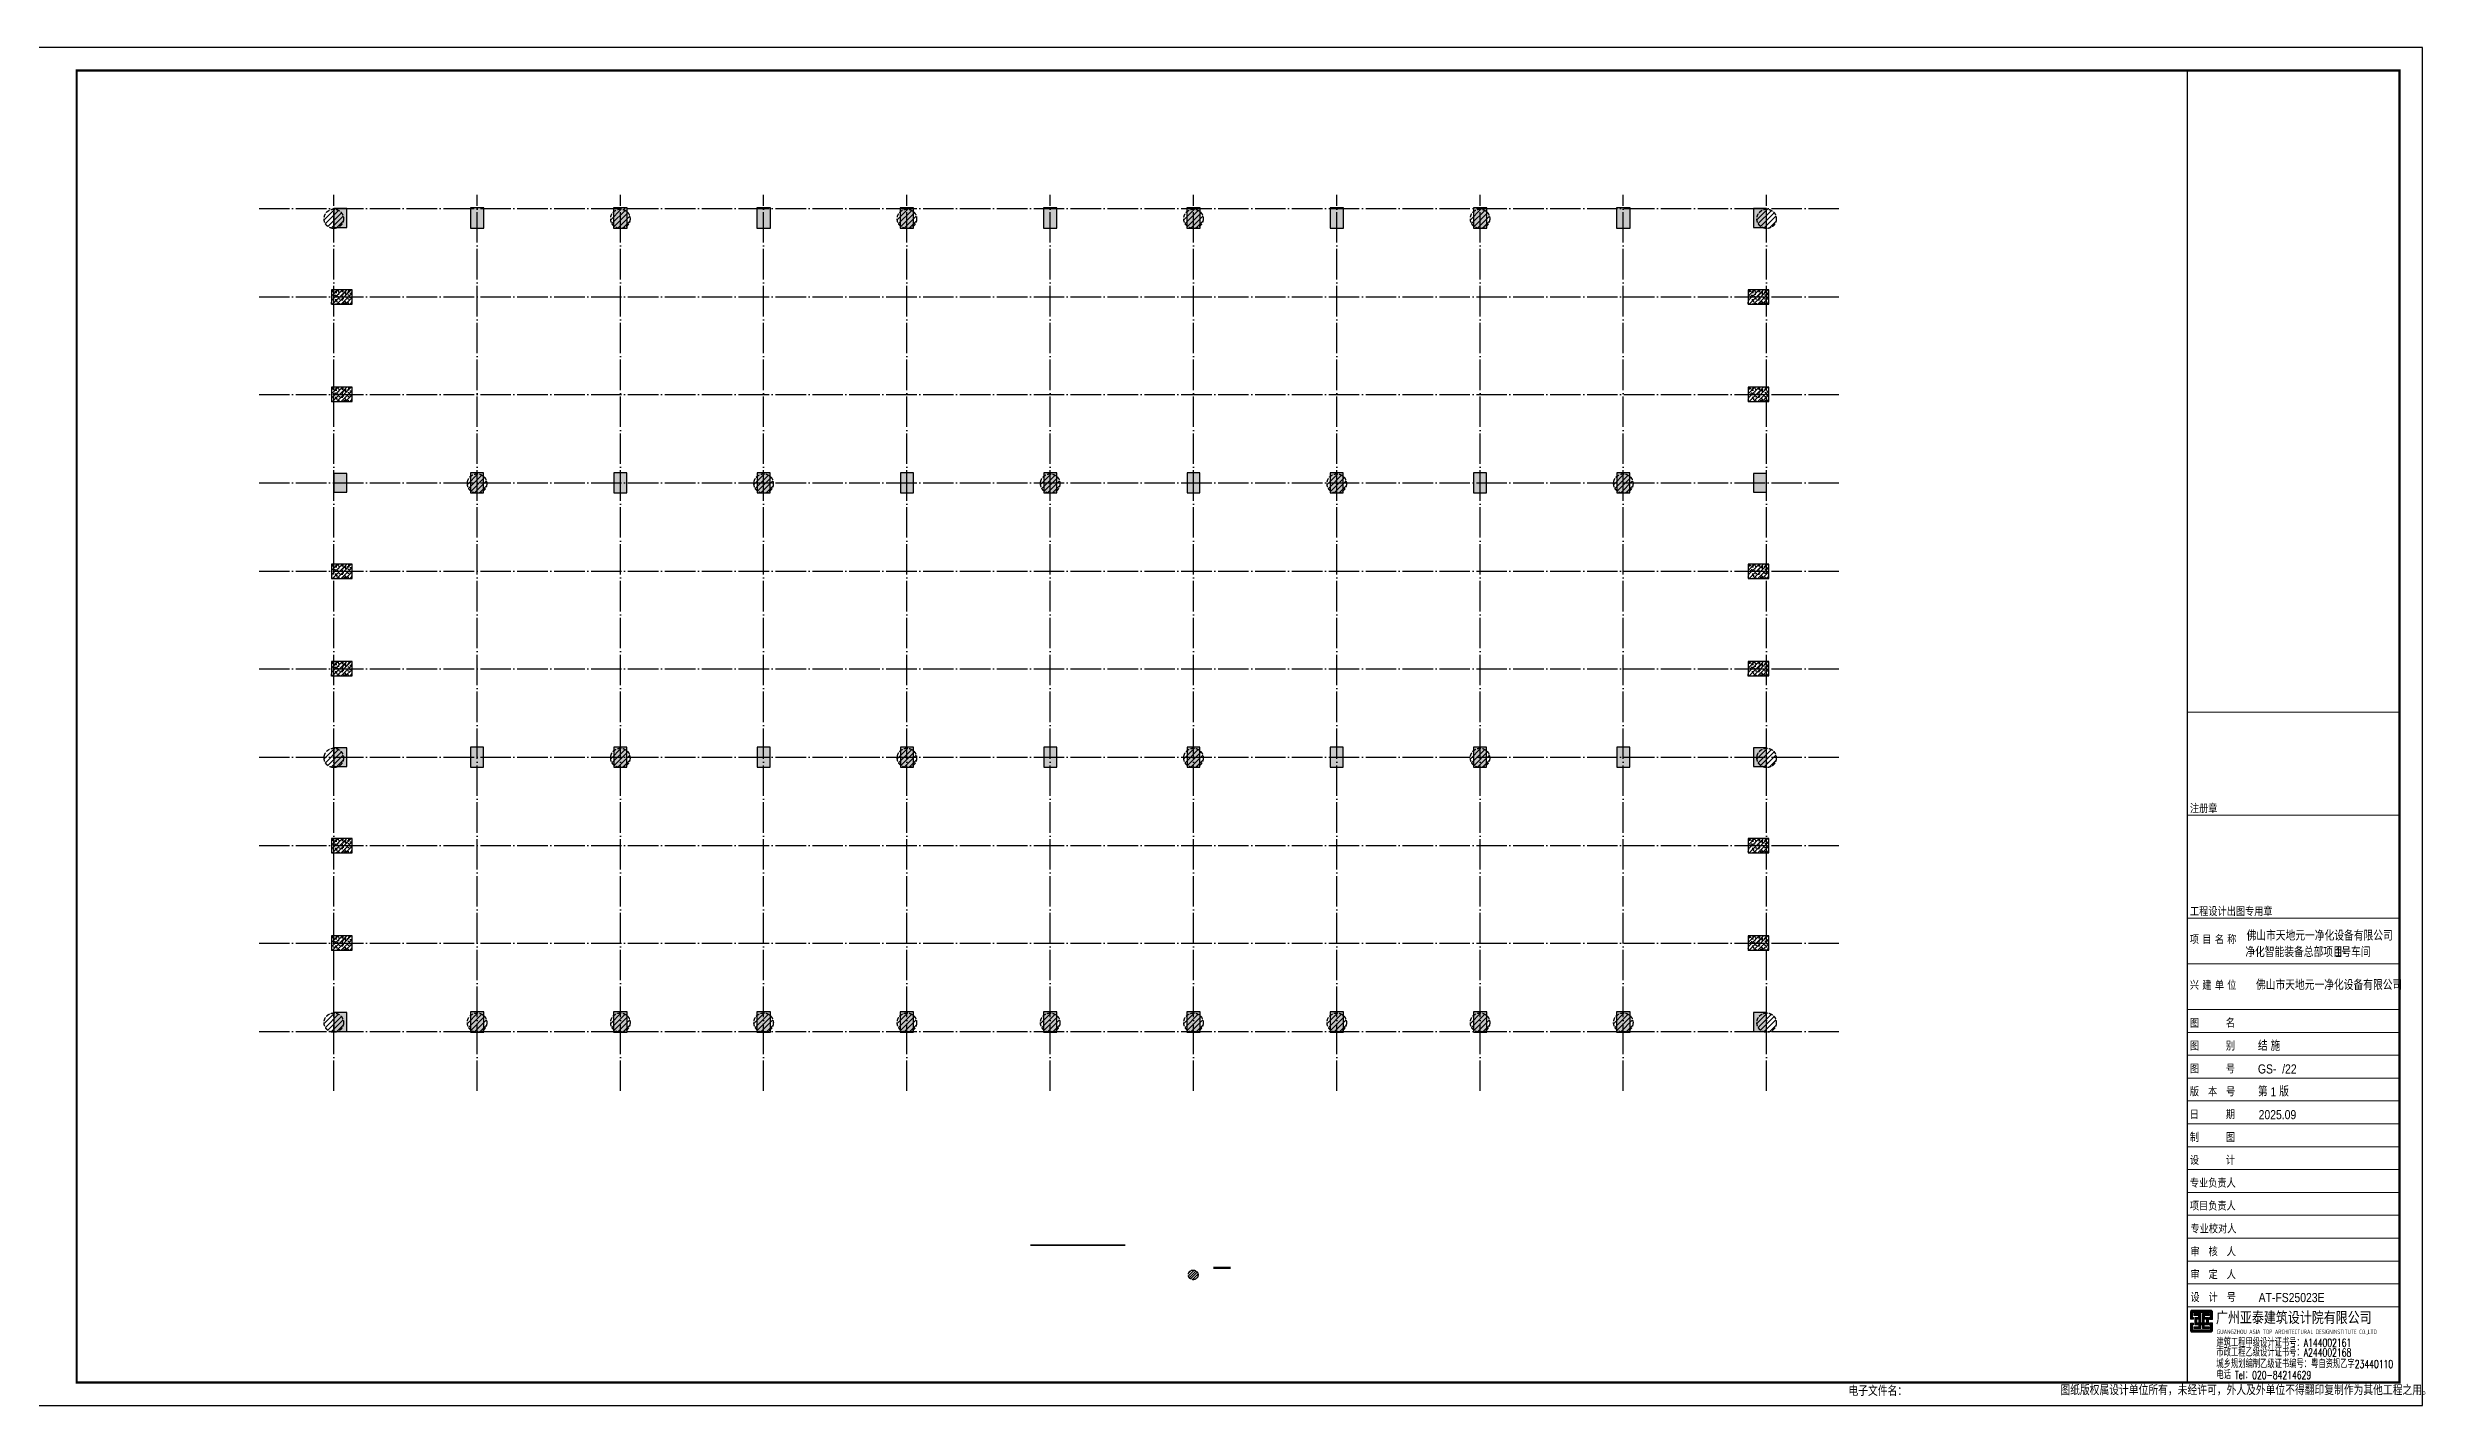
# Model space of a CAD drawing. Extents: x 95752 to 843522, y -411933 to 75567.
# Drawn here: x 447410 to 603223, y -369933 to -280833 of the extents above; entities that cross this region are included whole.
import ezdxf

# ---------------------------------------------------------------- set-up
doc = ezdxf.new("R2010")
doc.units = 0
doc.header["$LTSCALE"] = 1000
doc.header["$MEASUREMENT"] = 0
doc.linetypes.add('DASH', pattern=[0.35, 0.25, -0.1])
doc.linetypes.add('DOTE', pattern=[2.42, 2, -0.2, 0.02, -0.2])
for name, color, linetype in [('13', 4, 'Continuous'), ('_0', 7, 'Continuous'), ('DIM_SYMB', 3, 'Continuous'), ('DOTE', 1, 'Continuous'), ('PUB_TITLE', 4, 'Continuous')]:
    doc.layers.add(name, color=color, linetype=linetype)
doc.layers.add('14', color=2, linetype='Continuous', lineweight=20)
doc.styles.add('_HZTXT', font='gs_txt.shx', dxfattribs={"width": 0.8, "bigfont": 'hzdx.shx'})
doc.styles.add('HT', font='simhei.ttf')
doc.styles.add('HZTXT', font='romans.shx', dxfattribs={"width": 0.7, "bigfont": 'hzdx.shx'})
doc.styles.add('hztxt0', font='romans.shx', dxfattribs={"bigfont": 'gbcbig0.shx'})
doc.styles.get("Standard").update_dxf_attribs({"font": 'gbenor.shx', "bigfont": 'gbcbig.shx'})
doc.styles.add('宋体', font='SimSun.ttf')

# ---------------------------------------------------------------- blocks, each defined once
blk = doc.blocks.new('zw-02')
at = {"layer": 'DOTE', "linetype": 'DOTE'}
for p, q in [((303643, 62746), (407443, 62746)), ((308543, 4846), (308543, 63646)), ((317943, 4846), (317943, 63646)), ((327343, 4846), (327343, 63646)), ((336743, 4846), (336743, 63646)), ((346143, 4846), (346143, 63646)), ((355543, 4846), (355543, 63646)), ((364943, 4846), (364943, 63646)), ((374343, 4846), (374343, 63646)), ((383743, 4846), (383743, 63646)), ((393143, 4846), (393143, 63646)), ((402543, 4846), (402543, 63646)), ((303643, 56946), (407443, 56946)), ((303643, 50546), (407443, 50546)), ((303643, 44746), (407443, 44746)), ((303643, 38946), (407443, 38946)), ((303643, 32546), (407443, 32546)), ((303643, 26746), (407443, 26746)), ((303643, 20946), (407443, 20946)), ((303643, 14546), (407443, 14546)), ((303643, 8746), (407443, 8746))]:
    blk.add_line(p, q, dxfattribs=at)
blk = doc.blocks.new('短柱模板')
h = blk.add_hatch()
h.set_pattern_fill('钢筋混凝土', color=251, scale=80, style=0)
h.set_pattern_definition([(45, (154206.84, 0), (-141.42136, 141.42136), []), (50, (154206.84, 0), (573.80815, -50.2017), [60, -660]), (355, (154206.84, 0), (-111.0011, 601.7537), [48, -528]), (100.4514, (154254.66, -4.2), (462.8075, 551.5516), [50.99215, -560.9137]), (46.1842, (154206.84, 160), (853.7928, -132.4152), [90, -990]), (96.6356, (154278, 149), (747.7302, 779.2943), [76.4882, -841.3704]), (351.1842, (154206.8, 160), (747.7296, 779.2949), [72, -792]), (21, (154286.84, 120), (477.52564, -322.0951), [60, -660]), (326, (154286.84, 120), (194.6523, 580.12), [48, -528]), (71.4514, (154326.63, 93.16), (672.1781, 258.0244), [50.99215, -560.9137]), (37.5, (154206.84, 0), (9.72788, 266.31508), [0, -521.6, 0, -536, 0, -530]), (7.5, (154206.84, 0), (210.45563, 315.52937), [0, -305.6, 0, -509.6, 0, -202]), (327.5, (154028.44, 0), (427.05795, -18.0439), [0, -200, 0, -624, 0, -828]), (317.5, (153948.44, 0), (466.54894, 80.084), [0, -260, 0, -414.4, 0, -588])])
h.paths.add_polyline_path([(383318, -238948), (384168, -238948), (384168, -237638), (383318, -237638)])
h.paths.add_polyline_path([(383318, -220948), (384168, -220948), (384168, -219638), (383318, -219638)])
h.paths.add_polyline_path([(383303, -203588), (384183, -203588), (384183, -202258), (383303, -202258)])
h.paths.add_polyline_path([(383303, -256328), (384183, -256328), (384183, -254998), (383303, -254998)])
h.paths.add_polyline_path([(373918, -238948), (374768, -238948), (374768, -237638), (373918, -237638)])
h.paths.add_polyline_path([(373918, -220948), (374768, -220948), (374768, -219638), (373918, -219638)])
h.paths.add_polyline_path([(373903, -203588), (374783, -203588), (374783, -202258), (373903, -202258)])
h.paths.add_polyline_path([(373903, -256328), (374783, -256328), (374783, -254998), (373903, -254998)])
h.paths.add_polyline_path([(364518, -238948), (365368, -238948), (365368, -237638), (364518, -237638)])
h.paths.add_polyline_path([(364518, -220948), (365368, -220948), (365368, -219638), (364518, -219638)])
h.paths.add_polyline_path([(364503, -203588), (365383, -203588), (365383, -202258), (364503, -202258)])
h.paths.add_polyline_path([(364503, -256328), (365383, -256328), (365383, -254998), (364503, -254998)])
h.paths.add_polyline_path([(355118, -238948), (355968, -238948), (355968, -237638), (355118, -237638)])
h.paths.add_polyline_path([(355118, -220948), (355968, -220948), (355968, -219638), (355118, -219638)])
h.paths.add_polyline_path([(355103, -203588), (355983, -203588), (355983, -202258), (355103, -202258)])
h.paths.add_polyline_path([(355103, -256328), (355983, -256328), (355983, -254998), (355103, -254998)])
h.paths.add_polyline_path([(345718, -238948), (346568, -238948), (346568, -237638), (345718, -237638)])
h.paths.add_polyline_path([(345718, -220948), (346568, -220948), (346568, -219638), (345718, -219638)])
h.paths.add_polyline_path([(345703, -203588), (346583, -203588), (346583, -202258), (345703, -202258)])
h.paths.add_polyline_path([(345703, -256328), (346583, -256328), (346583, -254998), (345703, -254998)])
h.paths.add_polyline_path([(336318, -238948), (337168, -238948), (337168, -237638), (336318, -237638)])
h.paths.add_polyline_path([(336318, -220948), (337168, -220948), (337168, -219638), (336318, -219638)])
h.paths.add_polyline_path([(336303, -203588), (337183, -203588), (337183, -202258), (336303, -202258)])
h.paths.add_polyline_path([(336303, -256328), (337183, -256328), (337183, -254998), (336303, -254998)])
h.paths.add_polyline_path([(326918, -238948), (327768, -238948), (327768, -237638), (326918, -237638)])
h.paths.add_polyline_path([(326918, -220948), (327768, -220948), (327768, -219638), (326918, -219638)])
h.paths.add_polyline_path([(326903, -203588), (327783, -203588), (327783, -202258), (326903, -202258)])
h.paths.add_polyline_path([(326903, -256328), (327783, -256328), (327783, -254998), (326903, -254998)])
h.paths.add_polyline_path([(317518, -238948), (318368, -238948), (318368, -237638), (317518, -237638)])
h.paths.add_polyline_path([(317518, -220948), (318368, -220948), (318368, -219638), (317518, -219638)])
h.paths.add_polyline_path([(317503, -203588), (318383, -203588), (318383, -202258), (317503, -202258)])
h.paths.add_polyline_path([(317503, -256328), (318383, -256328), (318383, -254998), (317503, -254998)])
h.paths.add_polyline_path([(308543, -203543), (309393, -203543), (309393, -202293), (308543, -202293)])
h.paths.add_polyline_path([(401693, -203543), (402543, -203543), (402543, -202293), (401693, -202293)])
h.paths.add_polyline_path([(392703, -203588), (393583, -203588), (393583, -202258), (392703, -202258)])
h.paths.add_polyline_path([(401693, -256293), (402543, -256293), (402543, -255043), (401693, -255043)])
h.paths.add_polyline_path([(308543, -256293), (309393, -256293), (309393, -255043), (308543, -255043)])
h.paths.add_polyline_path([(392703, -256328), (393583, -256328), (393583, -254998), (392703, -254998)])
h.paths.add_polyline_path([(401693, -238908), (402543, -238908), (402543, -237678), (401693, -237678)])
h.paths.add_polyline_path([(308543, -238908), (309393, -238908), (309393, -237678), (308543, -237678)])
h.paths.add_polyline_path([(392718, -238948), (393568, -238948), (393568, -237638), (392718, -237638)])
h.paths.add_polyline_path([(401693, -220908), (402543, -220908), (402543, -219678), (401693, -219678)])
h.paths.add_polyline_path([(308543, -220908), (309393, -220908), (309393, -219678), (308543, -219678)])
h.paths.add_polyline_path([(392718, -220948), (393568, -220948), (393568, -219638), (392718, -219638)])
h = blk.add_hatch()
h.set_pattern_fill('钢筋混凝土', color=251, scale=80, style=0)
h.set_pattern_definition([(45, (0, 18000), (-141.42136, 141.42136), []), (50, (0, 18000), (573.80815, -50.2017), [60, -660]), (355, (0, 18000), (-111.0011, 601.7537), [48, -528]), (100.4514, (47.8, 17995.8), (462.8075, 551.5516), [50.99215, -560.9137]), (46.1842, (0, 18160), (853.7928, -132.4152), [90, -990]), (96.6356, (71.15, 18149), (747.7302, 779.2943), [76.4882, -841.3704]), (351.1842, (0, 18160), (747.7296, 779.2949), [72, -792]), (21, (80, 18120), (477.52564, -322.0951), [60, -660]), (326, (80, 18120), (194.6523, 580.12), [48, -528]), (71.4514, (119.8, 18093.16), (672.1781, 258.0244), [50.99215, -560.9137]), (37.5, (0, 18000), (9.72788, 266.31508), [0, -521.6, 0, -536, 0, -530]), (7.5, (0, 18000), (210.45563, 315.52937), [0, -305.6, 0, -509.6, 0, -202]), (327.5, (-178.4, 18000), (427.05795, -18.0439), [0, -200, 0, -624, 0, -828]), (317.5, (-258.4, 18000), (466.54894, 80.084), [0, -260, 0, -414.4, 0, -588])])
h.paths.add_polyline_path([(309743, -208563), (309743, -207623), (308403, -207623), (308403, -208563)])
h = blk.add_hatch()
h.set_pattern_fill('钢筋混凝土', color=251, scale=80, style=0)
h.set_pattern_definition([(45, (92940, 18000), (-141.42136, 141.42136), []), (50, (92940, 18000), (573.80815, -50.2017), [60, -660]), (355, (92940, 18000), (-111.0011, 601.7537), [48, -528]), (100.4514, (92987.8, 17995.8), (462.8075, 551.5516), [50.99215, -560.9137]), (46.1842, (92940, 18160), (853.7928, -132.4152), [90, -990]), (96.6356, (93011.15, 18149), (747.7302, 779.2943), [76.4882, -841.3704]), (351.1842, (92940, 18160), (747.7296, 779.2949), [72, -792]), (21, (93020, 18120), (477.52564, -322.0951), [60, -660]), (326, (93020, 18120), (194.6523, 580.12), [48, -528]), (71.4514, (93059.8, 18093.16), (672.1781, 258.0244), [50.99215, -560.9137]), (37.5, (92940, 18000), (9.72788, 266.31508), [0, -521.6, 0, -536, 0, -530]), (7.5, (92940, 18000), (210.45563, 315.52937), [0, -305.6, 0, -509.6, 0, -202]), (327.5, (92761.6, 18000), (427.05795, -18.0439), [0, -200, 0, -624, 0, -828]), (317.5, (92681.6, 18000), (466.54894, 80.084), [0, -260, 0, -414.4, 0, -588])])
h.paths.add_polyline_path([(402683, -208563), (402683, -207623), (401343, -207623), (401343, -208563)])
h = blk.add_hatch()
h.set_pattern_fill('钢筋混凝土', color=251, scale=80, style=0)
h.set_pattern_definition([(45, (0, 11600), (-141.42136, 141.42136), []), (50, (0, 11600), (573.80815, -50.2017), [60, -660]), (355, (0, 11600), (-111.0011, 601.7537), [48, -528]), (100.4514, (47.8, 11595.8), (462.8075, 551.5516), [50.99215, -560.9137]), (46.1842, (0, 11760), (853.7928, -132.4152), [90, -990]), (96.6356, (71.15, 11749), (747.7302, 779.2943), [76.4882, -841.3704]), (351.1842, (0, 11760), (747.7296, 779.2949), [72, -792]), (21, (80, 11720), (477.52564, -322.0951), [60, -660]), (326, (80, 11720), (194.6523, 580.12), [48, -528]), (71.4514, (119.8, 11693.16), (672.1781, 258.0244), [50.99215, -560.9137]), (37.5, (0, 11600), (9.72788, 266.31508), [0, -521.6, 0, -536, 0, -530]), (7.5, (0, 11600), (210.45563, 315.52937), [0, -305.6, 0, -509.6, 0, -202]), (327.5, (-178.4, 11600), (427.05795, -18.0439), [0, -200, 0, -624, 0, -828]), (317.5, (-258.4, 11600), (466.54894, 80.084), [0, -260, 0, -414.4, 0, -588])])
h.paths.add_polyline_path([(309743, -214963), (309743, -214023), (308403, -214023), (308403, -214963)])
h = blk.add_hatch()
h.set_pattern_fill('钢筋混凝土', color=251, scale=80, style=0)
h.set_pattern_definition([(45, (92940, 11600), (-141.42136, 141.42136), []), (50, (92940, 11600), (573.80815, -50.2017), [60, -660]), (355, (92940, 11600), (-111.0011, 601.7537), [48, -528]), (100.4514, (92987.8, 11595.8), (462.8075, 551.5516), [50.99215, -560.9137]), (46.1842, (92940, 11760), (853.7928, -132.4152), [90, -990]), (96.6356, (93011.15, 11749), (747.7302, 779.2943), [76.4882, -841.3704]), (351.1842, (92940, 11760), (747.7296, 779.2949), [72, -792]), (21, (93020, 11720), (477.52564, -322.0951), [60, -660]), (326, (93020, 11720), (194.6523, 580.12), [48, -528]), (71.4514, (93059.8, 11693.16), (672.1781, 258.0244), [50.99215, -560.9137]), (37.5, (92940, 11600), (9.72788, 266.31508), [0, -521.6, 0, -536, 0, -530]), (7.5, (92940, 11600), (210.45563, 315.52937), [0, -305.6, 0, -509.6, 0, -202]), (327.5, (92761.6, 11600), (427.05795, -18.0439), [0, -200, 0, -624, 0, -828]), (317.5, (92681.6, 11600), (466.54894, 80.084), [0, -260, 0, -414.4, 0, -588])])
h.paths.add_polyline_path([(402683, -214963), (402683, -214023), (401343, -214023), (401343, -214963)])
h = blk.add_hatch()
h.set_pattern_fill('钢筋混凝土', color=251, scale=80, style=0)
h.set_pattern_definition([(45, (0, 0), (-141.42136, 141.42136), []), (50, (0, 0), (573.80815, -50.2017), [60, -660]), (355, (0, 0), (-111.0011, 601.7537), [48, -528]), (100.4514, (47.8, -4.2), (462.8075, 551.5516), [50.99215, -560.9137]), (46.1842, (0, 160), (853.7928, -132.4152), [90, -990]), (96.6356, (71.15, 149), (747.7302, 779.2943), [76.4882, -841.3704]), (351.1842, (0, 160), (747.7296, 779.2949), [72, -792]), (21, (80, 120), (477.52564, -322.0951), [60, -660]), (326, (80, 120), (194.6523, 580.12), [48, -528]), (71.4514, (119.8, 93.16), (672.1781, 258.0244), [50.99215, -560.9137]), (37.5, (0, 0), (9.72788, 266.31508), [0, -521.6, 0, -536, 0, -530]), (7.5, (0, 0), (210.45563, 315.52937), [0, -305.6, 0, -509.6, 0, -202]), (327.5, (-178.4, 0), (427.05795, -18.0439), [0, -200, 0, -624, 0, -828]), (317.5, (-258.4, 0), (466.54894, 80.084), [0, -260, 0, -414.4, 0, -588])])
h.paths.add_polyline_path([(309743, -226563), (309743, -225623), (308403, -225623), (308403, -226563)])
h = blk.add_hatch()
h.set_pattern_fill('钢筋混凝土', color=251, scale=80, style=0)
h.set_pattern_definition([(45, (92940, 0), (-141.42136, 141.42136), []), (50, (92940, 0), (573.80815, -50.2017), [60, -660]), (355, (92940, 0), (-111.0011, 601.7537), [48, -528]), (100.4514, (92987.8, -4.2), (462.8075, 551.5516), [50.99215, -560.9137]), (46.1842, (92940, 160), (853.7928, -132.4152), [90, -990]), (96.6356, (93011.15, 149), (747.7302, 779.2943), [76.4882, -841.3704]), (351.1842, (92940, 160), (747.7296, 779.2949), [72, -792]), (21, (93020, 120), (477.52564, -322.0951), [60, -660]), (326, (93020, 120), (194.6523, 580.12), [48, -528]), (71.4514, (93059.8, 93.16), (672.1781, 258.0244), [50.99215, -560.9137]), (37.5, (92940, 0), (9.72788, 266.31508), [0, -521.6, 0, -536, 0, -530]), (7.5, (92940, 0), (210.45563, 315.52937), [0, -305.6, 0, -509.6, 0, -202]), (327.5, (92761.6, 0), (427.05795, -18.0439), [0, -200, 0, -624, 0, -828]), (317.5, (92681.6, 0), (466.54894, 80.084), [0, -260, 0, -414.4, 0, -588])])
h.paths.add_polyline_path([(402683, -226563), (402683, -225623), (401343, -225623), (401343, -226563)])
h = blk.add_hatch()
h.set_pattern_fill('钢筋混凝土', color=251, scale=80, style=0)
h.set_pattern_definition([(45, (0, -6400), (-141.42136, 141.42136), []), (50, (0, -6400), (573.80815, -50.2017), [60, -660]), (355, (0, -6400), (-111.0011, 601.7537), [48, -528]), (100.4514, (47.8, -6404.2), (462.8075, 551.5516), [50.99215, -560.9137]), (46.1842, (0, -6240), (853.7928, -132.4152), [90, -990]), (96.6356, (71.15, -6251), (747.7302, 779.2943), [76.4882, -841.3704]), (351.1842, (0, -6240), (747.7296, 779.2949), [72, -792]), (21, (80, -6280), (477.52564, -322.0951), [60, -660]), (326, (80, -6280), (194.6523, 580.12), [48, -528]), (71.4514, (119.8, -6306.84), (672.1781, 258.0244), [50.99215, -560.9137]), (37.5, (0, -6400), (9.72788, 266.31508), [0, -521.6, 0, -536, 0, -530]), (7.5, (0, -6400), (210.45563, 315.52937), [0, -305.6, 0, -509.6, 0, -202]), (327.5, (-178.4, -6400), (427.05795, -18.0439), [0, -200, 0, -624, 0, -828]), (317.5, (-258.4, -6400), (466.54894, 80.084), [0, -260, 0, -414.4, 0, -588])])
h.paths.add_polyline_path([(309743, -232963), (309743, -232023), (308403, -232023), (308403, -232963)])
h = blk.add_hatch()
h.set_pattern_fill('钢筋混凝土', color=251, scale=80, style=0)
h.set_pattern_definition([(45, (92940, -6400), (-141.42136, 141.42136), []), (50, (92940, -6400), (573.80815, -50.2017), [60, -660]), (355, (92940, -6400), (-111.0011, 601.7537), [48, -528]), (100.4514, (92987.8, -6404.2), (462.8075, 551.5516), [50.99215, -560.9137]), (46.1842, (92940, -6240), (853.7928, -132.4152), [90, -990]), (96.6356, (93011.15, -6251), (747.7302, 779.2943), [76.4882, -841.3704]), (351.1842, (92940, -6240), (747.7296, 779.2949), [72, -792]), (21, (93020, -6280), (477.52564, -322.0951), [60, -660]), (326, (93020, -6280), (194.6523, 580.12), [48, -528]), (71.4514, (93059.8, -6306.84), (672.1781, 258.0244), [50.99215, -560.9137]), (37.5, (92940, -6400), (9.72788, 266.31508), [0, -521.6, 0, -536, 0, -530]), (7.5, (92940, -6400), (210.45563, 315.52937), [0, -305.6, 0, -509.6, 0, -202]), (327.5, (92761.6, -6400), (427.05795, -18.0439), [0, -200, 0, -624, 0, -828]), (317.5, (92681.6, -6400), (466.54894, 80.084), [0, -260, 0, -414.4, 0, -588])])
h.paths.add_polyline_path([(402683, -232963), (402683, -232023), (401343, -232023), (401343, -232963)])
h = blk.add_hatch()
h.set_pattern_fill('钢筋混凝土', color=251, scale=80, style=0)
h.set_pattern_definition([(45, (0, -18000), (-141.42136, 141.42136), []), (50, (0, -18000), (573.80815, -50.2017), [60, -660]), (355, (0, -18000), (-111.0011, 601.7537), [48, -528]), (100.4514, (47.8, -18004.2), (462.8075, 551.5516), [50.99215, -560.9137]), (46.1842, (0, -17840), (853.7928, -132.4152), [90, -990]), (96.6356, (71.15, -17851), (747.7302, 779.2943), [76.4882, -841.3704]), (351.1842, (0, -17840), (747.7296, 779.2949), [72, -792]), (21, (80, -17880), (477.52564, -322.0951), [60, -660]), (326, (80, -17880), (194.6523, 580.12), [48, -528]), (71.4514, (119.8, -17906.84), (672.1781, 258.0244), [50.99215, -560.9137]), (37.5, (0, -18000), (9.72788, 266.31508), [0, -521.6, 0, -536, 0, -530]), (7.5, (0, -18000), (210.45563, 315.52937), [0, -305.6, 0, -509.6, 0, -202]), (327.5, (-178.4, -18000), (427.05795, -18.0439), [0, -200, 0, -624, 0, -828]), (317.5, (-258.4, -18000), (466.54894, 80.084), [0, -260, 0, -414.4, 0, -588])])
h.paths.add_polyline_path([(309743, -244563), (309743, -243623), (308403, -243623), (308403, -244563)])
h = blk.add_hatch()
h.set_pattern_fill('钢筋混凝土', color=251, scale=80, style=0)
h.set_pattern_definition([(45, (92940, -18000), (-141.42136, 141.42136), []), (50, (92940, -18000), (573.80815, -50.2017), [60, -660]), (355, (92940, -18000), (-111.0011, 601.7537), [48, -528]), (100.4514, (92987.8, -18004.2), (462.8075, 551.5516), [50.99215, -560.9137]), (46.1842, (92940, -17840), (853.7928, -132.4152), [90, -990]), (96.6356, (93011.15, -17851), (747.7302, 779.2943), [76.4882, -841.3704]), (351.1842, (92940, -17840), (747.7296, 779.2949), [72, -792]), (21, (93020, -17880), (477.52564, -322.0951), [60, -660]), (326, (93020, -17880), (194.6523, 580.12), [48, -528]), (71.4514, (93059.8, -17906.84), (672.1781, 258.0244), [50.99215, -560.9137]), (37.5, (92940, -18000), (9.72788, 266.31508), [0, -521.6, 0, -536, 0, -530]), (7.5, (92940, -18000), (210.45563, 315.52937), [0, -305.6, 0, -509.6, 0, -202]), (327.5, (92761.6, -18000), (427.05795, -18.0439), [0, -200, 0, -624, 0, -828]), (317.5, (92681.6, -18000), (466.54894, 80.084), [0, -260, 0, -414.4, 0, -588])])
h.paths.add_polyline_path([(402683, -244563), (402683, -243623), (401343, -243623), (401343, -244563)])
h = blk.add_hatch()
h.set_pattern_fill('钢筋混凝土', color=251, scale=80, style=0)
h.set_pattern_definition([(45, (0, -24400), (-141.42136, 141.42136), []), (50, (0, -24400), (573.80815, -50.2017), [60, -660]), (355, (0, -24400), (-111.0011, 601.7537), [48, -528]), (100.4514, (47.8, -24404.2), (462.8075, 551.5516), [50.99215, -560.9137]), (46.1842, (0, -24240), (853.7928, -132.4152), [90, -990]), (96.6356, (71.15, -24251), (747.7302, 779.2943), [76.4882, -841.3704]), (351.1842, (0, -24240), (747.7296, 779.2949), [72, -792]), (21, (80, -24280), (477.52564, -322.0951), [60, -660]), (326, (80, -24280), (194.6523, 580.12), [48, -528]), (71.4514, (119.8, -24306.84), (672.1781, 258.0244), [50.99215, -560.9137]), (37.5, (0, -24400), (9.72788, 266.31508), [0, -521.6, 0, -536, 0, -530]), (7.5, (0, -24400), (210.45563, 315.52937), [0, -305.6, 0, -509.6, 0, -202]), (327.5, (-178.4, -24400), (427.05795, -18.0439), [0, -200, 0, -624, 0, -828]), (317.5, (-258.4, -24400), (466.54894, 80.084), [0, -260, 0, -414.4, 0, -588])])
h.paths.add_polyline_path([(309743, -250963), (309743, -250023), (308403, -250023), (308403, -250963)])
h = blk.add_hatch()
h.set_pattern_fill('钢筋混凝土', color=251, scale=80, style=0)
h.set_pattern_definition([(45, (92940, -24400), (-141.42136, 141.42136), []), (50, (92940, -24400), (573.80815, -50.2017), [60, -660]), (355, (92940, -24400), (-111.0011, 601.7537), [48, -528]), (100.4514, (92987.8, -24404.2), (462.8075, 551.5516), [50.99215, -560.9137]), (46.1842, (92940, -24240), (853.7928, -132.4152), [90, -990]), (96.6356, (93011.15, -24251), (747.7302, 779.2943), [76.4882, -841.3704]), (351.1842, (92940, -24240), (747.7296, 779.2949), [72, -792]), (21, (93020, -24280), (477.52564, -322.0951), [60, -660]), (326, (93020, -24280), (194.6523, 580.12), [48, -528]), (71.4514, (93059.8, -24306.84), (672.1781, 258.0244), [50.99215, -560.9137]), (37.5, (92940, -24400), (9.72788, 266.31508), [0, -521.6, 0, -536, 0, -530]), (7.5, (92940, -24400), (210.45563, 315.52937), [0, -305.6, 0, -509.6, 0, -202]), (327.5, (92761.6, -24400), (427.05795, -18.0439), [0, -200, 0, -624, 0, -828]), (317.5, (92681.6, -24400), (466.54894, 80.084), [0, -260, 0, -414.4, 0, -588])])
h.paths.add_polyline_path([(402683, -250963), (402683, -250023), (401343, -250023), (401343, -250963)])
at = {"color": 2}
for points in [[(308543, -203543), (309393, -203543), (309393, -202293), (308543, -202293)], [(317503, -203588), (318383, -203588), (318383, -202258), (317503, -202258)], [(326903, -203588), (327783, -203588), (327783, -202258), (326903, -202258)], [(336303, -203588), (337183, -203588), (337183, -202258), (336303, -202258)], [(345703, -203588), (346583, -203588), (346583, -202258), (345703, -202258)], [(355103, -203588), (355983, -203588), (355983, -202258), (355103, -202258)], [(364503, -203588), (365383, -203588), (365383, -202258), (364503, -202258)], [(373903, -203588), (374783, -203588), (374783, -202258), (373903, -202258)], [(383303, -203588), (384183, -203588), (384183, -202258), (383303, -202258)], [(392703, -203588), (393583, -203588), (393583, -202258), (392703, -202258)], [(401693, -203543), (402543, -203543), (402543, -202293), (401693, -202293)], [(309743, -208563), (309743, -207623), (308403, -207623), (308403, -208563)], [(402683, -208563), (402683, -207623), (401343, -207623), (401343, -208563)], [(309743, -214963), (309743, -214023), (308403, -214023), (308403, -214963)], [(402683, -214963), (402683, -214023), (401343, -214023), (401343, -214963)], [(308543, -220908), (309393, -220908), (309393, -219678), (308543, -219678)], [(317518, -220948), (318368, -220948), (318368, -219638), (317518, -219638)], [(326918, -220948), (327768, -220948), (327768, -219638), (326918, -219638)], [(336318, -220948), (337168, -220948), (337168, -219638), (336318, -219638)], [(345718, -220948), (346568, -220948), (346568, -219638), (345718, -219638)], [(355118, -220948), (355968, -220948), (355968, -219638), (355118, -219638)], [(364518, -220948), (365368, -220948), (365368, -219638), (364518, -219638)], [(373918, -220948), (374768, -220948), (374768, -219638), (373918, -219638)], [(383318, -220948), (384168, -220948), (384168, -219638), (383318, -219638)], [(392718, -220948), (393568, -220948), (393568, -219638), (392718, -219638)], [(401693, -220908), (402543, -220908), (402543, -219678), (401693, -219678)], [(309743, -226563), (309743, -225623), (308403, -225623), (308403, -226563)], [(402683, -226563), (402683, -225623), (401343, -225623), (401343, -226563)], [(309743, -232963), (309743, -232023), (308403, -232023), (308403, -232963)], [(402683, -232963), (402683, -232023), (401343, -232023), (401343, -232963)], [(308543, -238908), (309393, -238908), (309393, -237678), (308543, -237678)], [(317518, -238948), (318368, -238948), (318368, -237638), (317518, -237638)], [(326918, -238948), (327768, -238948), (327768, -237638), (326918, -237638)], [(336318, -238948), (337168, -238948), (337168, -237638), (336318, -237638)], [(345718, -238948), (346568, -238948), (346568, -237638), (345718, -237638)], [(355118, -238948), (355968, -238948), (355968, -237638), (355118, -237638)], [(364518, -238948), (365368, -238948), (365368, -237638), (364518, -237638)], [(373918, -238948), (374768, -238948), (374768, -237638), (373918, -237638)], [(383318, -238948), (384168, -238948), (384168, -237638), (383318, -237638)], [(392718, -238948), (393568, -238948), (393568, -237638), (392718, -237638)], [(401693, -238908), (402543, -238908), (402543, -237678), (401693, -237678)], [(309743, -244563), (309743, -243623), (308403, -243623), (308403, -244563)], [(402683, -244563), (402683, -243623), (401343, -243623), (401343, -244563)], [(309743, -250963), (309743, -250023), (308403, -250023), (308403, -250963)], [(402683, -250963), (402683, -250023), (401343, -250023), (401343, -250963)], [(308543, -256293), (309393, -256293), (309393, -255043), (308543, -255043)], [(317503, -256328), (318383, -256328), (318383, -254998), (317503, -254998)], [(326903, -256328), (327783, -256328), (327783, -254998), (326903, -254998)], [(336303, -256328), (337183, -256328), (337183, -254998), (336303, -254998)], [(345703, -256328), (346583, -256328), (346583, -254998), (345703, -254998)], [(355103, -256328), (355983, -256328), (355983, -254998), (355103, -254998)], [(364503, -256328), (365383, -256328), (365383, -254998), (364503, -254998)], [(373903, -256328), (374783, -256328), (374783, -254998), (373903, -254998)], [(383303, -256328), (384183, -256328), (384183, -254998), (383303, -254998)], [(392703, -256328), (393583, -256328), (393583, -254998), (392703, -254998)], [(401693, -256293), (402543, -256293), (402543, -255043), (401693, -255043)]]:
    blk.add_lwpolyline(points, close=True, dxfattribs=at)
blk = doc.blocks.new('弘吉车间2')
at = {"layer": '14'}
h = blk.add_hatch(dxfattribs=at)
h.set_pattern_fill('ANSI31', color=256, scale=100, angle=135, style=0)
h.set_pattern_definition([(180, (-226475.39, -78017.824), (-3e-15, -12.5), [])])
edge = h.paths.add_edge_path()
edge.add_line((-9011, 2855), (-9011, 2773))
edge.add_line((-9011, 2773), (-9152, 2773))
edge.add_line((-9152, 2773), (-9152, 3084))
edge.add_arc((-9062, 3084), 90, 90, 180, ccw=False)
edge.add_line((-9062, 3174), (-8271, 3174))
edge.add_arc((-8271, 3084), 90, 0, 90, ccw=False)
edge.add_line((-8181, 3084), (-8181, 2768))
edge.add_line((-8181, 2768), (-8311, 2768))
edge.add_line((-8311, 2768), (-8311, 2862))
edge.add_line((-8311, 2862), (-8282, 2862))
edge.add_line((-8282, 2862), (-8268, 2862))
edge.add_line((-8268, 2862), (-8268, 3074))
edge.add_line((-8268, 3074), (-9055, 3074))
edge.add_line((-9055, 3074), (-9055, 2855))
edge.add_line((-9055, 2855), (-9011, 2855))
h.paths.add_polyline_path([(-8629, 2622), (-8629, 3030), (-8321, 3030), (-8321, 2942), (-8535, 2942), (-8535, 2855), (-8362, 2855), (-8362, 2525), (-8542, 2525), (-8542, 2442), (-8320, 2442), (-8320, 2365), (-8628, 2365), (-8628, 2526), (-8697, 2526), (-8697, 2365), (-9006, 2365), (-9006, 2442), (-8784, 2442), (-8784, 2525), (-8963, 2525), (-8963, 2855), (-8790, 2855), (-8790, 2942), (-9004, 2942), (-9004, 3030), (-8697, 3030), (-8697, 2622)])
h.paths.add_polyline_path([(-8874, 2772), (-8776, 2772), (-8776, 2616), (-8874, 2616)], flags=16)
h.paths.add_polyline_path([(-8452, 2772), (-8549, 2772), (-8549, 2616), (-8452, 2616)], flags=16)
edge = h.paths.add_edge_path()
edge.add_line((-9011, 2525), (-9011, 2607))
edge.add_line((-9011, 2607), (-9152, 2607))
edge.add_line((-9152, 2607), (-9152, 2296))
edge.add_arc((-9062, 2296), 90, 180, 270)
edge.add_line((-9062, 2206), (-8271, 2206))
edge.add_arc((-8271, 2296), 90, 270, 360)
edge.add_line((-8181, 2296), (-8181, 2612))
edge.add_line((-8181, 2612), (-8311, 2612))
edge.add_line((-8311, 2612), (-8311, 2518))
edge.add_line((-8311, 2518), (-8282, 2518))
edge.add_line((-8282, 2518), (-8268, 2518))
edge.add_line((-8268, 2518), (-8268, 2306))
edge.add_line((-8268, 2306), (-9055, 2306))
edge.add_line((-9055, 2306), (-9055, 2525))
edge.add_line((-9055, 2525), (-9011, 2525))
for p, q in [((-9300, 29320), (-9300, 0)), ((-9300, 29320), (0, 29320)), ((-9300, 24820), (0, 24820)), ((-9300, 20320), (0, 20320)), ((-9300, 18320), (0, 18320)), ((-9300, 16320), (0, 16320)), ((-9300, 15320), (0, 15320)), ((-9300, 14320), (0, 14320)), ((-9300, 13320), (0, 13320)), ((-9300, 12320), (0, 12320)), ((-9300, 11320), (0, 11320)), ((-9300, 10320), (0, 10320)), ((-9300, 9320), (0, 9320)), ((-9300, 8320), (0, 8320)), ((-9300, 7320), (0, 7320)), ((-9300, 6320), (0, 6320)), ((-9300, 5320), (0, 5320)), ((-9300, 4320), (0, 4320)), ((-9300, 3320), (0, 3320)), ((-9300, 3320), (0, 3320))]:
    blk.add_line(p, q, dxfattribs=at)
for points in [[(-9300, 0), (0, 0), (0, 29320), (-9300, 29320)], [(-8874, 2772), (-8776, 2772), (-8776, 2616), (-8874, 2616)], [(-8452, 2772), (-8549, 2772), (-8549, 2616), (-8452, 2616)]]:
    blk.add_lwpolyline(points, close=True, dxfattribs=at)
for points in [[(-9011, 2855), (-9011, 2773), (-9152, 2773), (-9152, 3084, -0.4142136), (-9062, 3174), (-8271, 3174, -0.4142136), (-8181, 3084), (-8181, 2768), (-8311, 2768), (-8311, 2862), (-8282, 2862), (-8268, 2862), (-8268, 3074), (-9055, 3074), (-9055, 2855)], [(-9011, 2525), (-9011, 2607), (-9152, 2607), (-9152, 2296, 0.4142136), (-9062, 2206), (-8271, 2206, 0.4142136), (-8181, 2296), (-8181, 2612), (-8311, 2612), (-8311, 2518), (-8282, 2518), (-8268, 2518), (-8268, 2306), (-9055, 2306), (-9055, 2525)]]:
    blk.add_lwpolyline(points, format="xyb", close=True, dxfattribs=at)
blk.add_lwpolyline([(-8629, 2622), (-8629, 2622), (-8629, 3030), (-8321, 3030), (-8321, 2942), (-8535, 2942), (-8535, 2855), (-8362, 2855), (-8362, 2525), (-8542, 2525), (-8542, 2442), (-8320, 2442), (-8320, 2365), (-8628, 2365), (-8628, 2526), (-8697, 2526), (-8697, 2365), (-9006, 2365), (-9006, 2442), (-8784, 2442), (-8784, 2525), (-8963, 2525), (-8963, 2855), (-8790, 2855), (-8790, 2942), (-9004, 2942), (-9004, 3030), (-8697, 3030), (-8697, 2622), (-8629, 2622)], dxfattribs=at)
at = {"layer": '13', "color": 7, "style": '_HZTXT', "width": 0.85}
for s, height, p in [('佛山市天地元一净化设备有限公司', 417.91, (-6694, 19336)), ('净化智能装备总部项目-', 417.91, (-6750, 18616)), ('1号车间', 417.9, (-2815, 18616)), ('佛山市天地元一净化设备有限公司', 417.91, (-6282, 17179)), ('结 施', 400, (-6198, 14522)), ('GS-  /22', 400, (-6198, 13522)), ('第 1 版', 400, (-6198, 12522)), ('2025.09', 400, (-6166, 11522)), ('AT-FS25023E', 400, (-6166, 3522))]:
    blk.add_text(s, height=height, dxfattribs=at).set_placement(p)
at = {"layer": '13', "style": 'HZTXT', "width": 0.7}
for s, p in [('建筑工程甲级设计证书号：A144002161', (-8015, 1568)), ('市政工程乙级设计证书号：A244002168', (-8015, 1144)), ('城乡规划编制乙级证书编号：粤自资规乙字23440110', (-8015, 639)), ('电话 Tel：020-84214629', (-8015, 159))]:
    blk.add_text(s, height=350, rotation=359.99972, dxfattribs=at).set_placement(p)
at = {"layer": '14'}
for s, height, style, width, p in [('注册章', 350, '宋体', 0.82, (-9173, 24949)), ('工程设计出图专用章', 350, '宋体', 0.82, (-9173, 20449)), ('项', 350, '宋体', 0.82, (-9176, 19220)), ('目', 350, '宋体', 0.82, (-8632, 19220)), ('名', 350, '宋体', 0.82, (-8081, 19220)), ('称', 350, '宋体', 0.82, (-7542, 19220)), ('兴', 350, '宋体', 0.82, (-9176, 17220)), ('建', 350, '宋体', 0.82, (-8632, 17220)), ('单', 350, '宋体', 0.82, (-8081, 17220)), ('位', 350, '宋体', 0.82, (-7542, 17220)), ('图      名', 350, '宋体', 0.82, (-9176, 15566)), ('图      别', 350, '宋体', 0.82, (-9176, 14566)), ('图      号', 350, '宋体', 0.82, (-9176, 13566)), ('版  本  号', 350, '宋体', 0.82, (-9176, 12566)), ('日      期', 350, '宋体', 0.82, (-9176, 11566)), ('制      图', 350, '宋体', 0.82, (-9176, 10566)), ('设      计', 350, '宋体', 0.82, (-9176, 9566)), ('专业负责人', 350, '宋体', 0.82, (-9176, 8566)), ('项目负责人', 350, '宋体', 0.82, (-9176, 7566)), ('专业校对人', 350, '宋体', 0.82, (-9149, 6566, -24845)), ('审  核  人', 350, '宋体', 0.82, (-9149, 5566, -24845)), ('审  定  人', 350, '宋体', 0.82, (-9149, 4566, -24845)), ('设  计  号', 350, '宋体', 0.82, (-9149, 3566, -24845)), ('广州亚泰建筑设计院有限公司', 480, 'HT', 0.8, (-8033, 2612))]:
    blk.add_text(s, height=height, dxfattribs=dict(at, style=style, width=width)).set_placement(p)
at = {"layer": '14', "width": 0.8}
blk.add_text('GUANGZHOU ASIA TOP ARCHITECTURAL DESIGNINSTITUTE CO.,LTD', height=198, rotation=359.99972, dxfattribs=at).set_placement((-7987, 2124, -24845))
at = {"layer": '14', "style": 'hztxt0'}
for s, p in [('电子文件名：', (-24105, -584)), ('图纸版权属设计单位所有，未经许可，外人及外单位不得翻印复制作为其他工程之用。', (-14838, -548))]:
    blk.add_text(s, height=450, rotation=359.99972, dxfattribs=at).set_placement(p)

msp = doc.modelspace()

# ---------------------------------------------------------------- hatches: boundary and pattern name
h = msp.add_hatch()
h.set_pattern_fill('ANSI31', color=6, scale=150, style=0)
h.set_pattern_definition([(45, (-484.73, 52740), (-168.3798, 168.3798), [])])
edge = h.paths.add_edge_path()
edge.add_arc((466192.8, -292072.7), 635.9, 0, 360)
h = msp.add_hatch()
h.set_pattern_fill('ANSI31', color=6, scale=150, style=0)
h.set_pattern_definition([(45, (18315.27, 52740), (-168.3798, 168.3798), [])])
edge = h.paths.add_edge_path()
edge.add_arc((484992.8, -292072.7), 635.9, 0, 360)
h = msp.add_hatch()
h.set_pattern_fill('ANSI31', color=6, scale=150, style=0)
h.set_pattern_definition([(45, (37115.27, 52740), (-168.3798, 168.3798), [])])
edge = h.paths.add_edge_path()
edge.add_arc((503792.8, -292072.7), 635.9, 0, 360)
h = msp.add_hatch()
h.set_pattern_fill('ANSI31', color=6, scale=150, style=0)
h.set_pattern_definition([(45, (55915.27, 52740), (-168.3798, 168.3798), [])])
edge = h.paths.add_edge_path()
edge.add_arc((522592.8, -292072.7), 635.9, 0, 360)
h = msp.add_hatch()
h.set_pattern_fill('ANSI31', color=6, scale=150, style=0)
h.set_pattern_definition([(45, (74715.27, 52740), (-168.3798, 168.3798), [])])
edge = h.paths.add_edge_path()
edge.add_arc((541392.8, -292072.7), 635.9, 0, 360)
h = msp.add_hatch()
h.set_pattern_fill('ANSI31', color=6, scale=150, style=0)
h.set_pattern_definition([(45, (93515.27, 52740), (-168.3798, 168.3798), [])])
edge = h.paths.add_edge_path()
edge.add_arc((560192.8, -292072.7), 635.9, 0, 360)
h = msp.add_hatch()
h.set_pattern_fill('ANSI31', color=6, scale=150, style=0)
h.set_pattern_definition([(45, (8915.27, 35370), (-168.3798, 168.3798), [])])
edge = h.paths.add_edge_path()
edge.add_arc((475592.8, -309442.7), 635.9, 0, 360)
h = msp.add_hatch()
h.set_pattern_fill('ANSI31', color=6, scale=150, style=0)
h.set_pattern_definition([(45, (27715.27, 35370), (-168.3798, 168.3798), [])])
edge = h.paths.add_edge_path()
edge.add_arc((494392.8, -309442.7), 635.9, 0, 360)
h = msp.add_hatch()
h.set_pattern_fill('ANSI31', color=6, scale=150, style=0)
h.set_pattern_definition([(45, (46515.27, 35370), (-168.3798, 168.3798), [])])
edge = h.paths.add_edge_path()
edge.add_arc((513192.8, -309442.7), 635.9, 0, 360)
h = msp.add_hatch()
h.set_pattern_fill('ANSI31', color=6, scale=150, style=0)
h.set_pattern_definition([(45, (65315.27, 35370), (-168.3798, 168.3798), [])])
edge = h.paths.add_edge_path()
edge.add_arc((531992.8, -309442.7), 635.9, 0, 360)
h = msp.add_hatch()
h.set_pattern_fill('ANSI31', color=6, scale=150, style=0)
h.set_pattern_definition([(45, (84115.27, 35370), (-168.3798, 168.3798), [])])
edge = h.paths.add_edge_path()
edge.add_arc((550792.8, -309442.7), 635.9, 0, 360)
h = msp.add_hatch()
h.set_pattern_fill('ANSI31', color=6, scale=150, style=0)
h.set_pattern_definition([(45, (-484.73, 17370), (-168.3798, 168.3798), [])])
edge = h.paths.add_edge_path()
edge.add_arc((466192.8, -327442.7), 635.9, 0, 360)
h = msp.add_hatch()
h.set_pattern_fill('ANSI31', color=6, scale=150, style=0)
h.set_pattern_definition([(45, (18315.27, 17370), (-168.3798, 168.3798), [])])
edge = h.paths.add_edge_path()
edge.add_arc((484992.8, -327442.7), 635.9, 0, 360)
h = msp.add_hatch()
h.set_pattern_fill('ANSI31', color=6, scale=150, style=0)
h.set_pattern_definition([(45, (37115.27, 17370), (-168.3798, 168.3798), [])])
edge = h.paths.add_edge_path()
edge.add_arc((503792.8, -327442.7), 635.9, 0, 360)
h = msp.add_hatch()
h.set_pattern_fill('ANSI31', color=6, scale=150, style=0)
h.set_pattern_definition([(45, (55915.27, 17370), (-168.3798, 168.3798), [])])
edge = h.paths.add_edge_path()
edge.add_arc((522592.8, -327442.7), 635.9, 0, 360)
h = msp.add_hatch()
h.set_pattern_fill('ANSI31', color=6, scale=150, style=0)
h.set_pattern_definition([(45, (74715.27, 17370), (-168.3798, 168.3798), [])])
edge = h.paths.add_edge_path()
edge.add_arc((541392.8, -327442.7), 635.9, 0, 360)
h = msp.add_hatch()
h.set_pattern_fill('ANSI31', color=6, scale=150, style=0)
h.set_pattern_definition([(45, (93515.27, 17370), (-168.3798, 168.3798), [])])
edge = h.paths.add_edge_path()
edge.add_arc((560192.8, -327442.7), 635.9, 0, 360)
h = msp.add_hatch()
h.set_pattern_fill('ANSI31', color=6, scale=150, style=0)
h.set_pattern_definition([(45, (-484.73, 0), (-168.3798, 168.3798), [])])
edge = h.paths.add_edge_path()
edge.add_arc((466192.8, -344812.7), 635.9, 0, 360)
h = msp.add_hatch()
h.set_pattern_fill('ANSI31', color=6, scale=150, style=0)
h.set_pattern_definition([(45, (8915.27, 0), (-168.3798, 168.3798), [])])
edge = h.paths.add_edge_path()
edge.add_arc((475592.8, -344812.7), 635.9, 0, 360)
h = msp.add_hatch()
h.set_pattern_fill('ANSI31', color=6, scale=150, style=0)
h.set_pattern_definition([(45, (18315.27, 0), (-168.3798, 168.3798), [])])
edge = h.paths.add_edge_path()
edge.add_arc((484992.8, -344812.7), 635.9, 0, 360)
h = msp.add_hatch()
h.set_pattern_fill('ANSI31', color=6, scale=150, style=0)
h.set_pattern_definition([(45, (27715.27, 0), (-168.3798, 168.3798), [])])
edge = h.paths.add_edge_path()
edge.add_arc((494392.8, -344812.7), 635.9, 0, 360)
h = msp.add_hatch()
h.set_pattern_fill('ANSI31', color=6, scale=150, style=0)
h.set_pattern_definition([(45, (37115.27, 0), (-168.3798, 168.3798), [])])
edge = h.paths.add_edge_path()
edge.add_arc((503792.8, -344812.7), 635.9, 0, 360)
h = msp.add_hatch()
h.set_pattern_fill('ANSI31', color=6, scale=150, style=0)
h.set_pattern_definition([(45, (46515.27, 0), (-168.3798, 168.3798), [])])
edge = h.paths.add_edge_path()
edge.add_arc((513192.8, -344812.7), 635.9, 0, 360)
h = msp.add_hatch()
h.set_pattern_fill('ANSI31', color=6, scale=150, style=0)
h.set_pattern_definition([(45, (55915.27, 0), (-168.3798, 168.3798), [])])
edge = h.paths.add_edge_path()
edge.add_arc((522592.8, -344812.7), 635.9, 0, 360)
h = msp.add_hatch()
h.set_pattern_fill('ANSI31', color=6, scale=150, style=0)
h.set_pattern_definition([(45, (65315.27, 0), (-168.3798, 168.3798), [])])
edge = h.paths.add_edge_path()
edge.add_arc((531992.8, -344812.7), 635.9, 0, 360)
h = msp.add_hatch()
h.set_pattern_fill('ANSI31', color=6, scale=150, style=0)
h.set_pattern_definition([(45, (74715.27, 0), (-168.3798, 168.3798), [])])
edge = h.paths.add_edge_path()
edge.add_arc((541392.8, -344812.7), 635.9, 0, 360)
h = msp.add_hatch()
h.set_pattern_fill('ANSI31', color=6, scale=150, style=0)
h.set_pattern_definition([(45, (84115.27, 0), (-168.3798, 168.3798), [])])
edge = h.paths.add_edge_path()
edge.add_arc((550792.8, -344812.7), 635.9, 0, 360)
h = msp.add_hatch()
h.set_pattern_fill('ANSI31', color=6, scale=150, style=0)
h.set_pattern_definition([(45, (93515.27, 0), (-168.3798, 168.3798), [])])
edge = h.paths.add_edge_path()
edge.add_arc((560192.8, -344812.7), 635.9, 0, 360)
h = msp.add_hatch()
h.set_pattern_fill('ANSI31', color=256, scale=75, style=0)
h.set_pattern_definition([(45, (-516110.03, -272331.74), (-84.189901, 84.189901), [])])
edge = h.paths.add_edge_path()
edge.add_arc((522574, -361362), 318.8, 0, 360)

# ---------------------------------------------------------------- linework, layer by layer
at = {"color": 6}
for p, q in [((523906.7, -360864), (525019.7, -360864)), ((523906.7, -360925.5), (525019.7, -360925.5))]:
    msp.add_line(p, q, dxfattribs=at)
at = {"color": 2}
msp.add_lwpolyline([(587772.7, -368433), (601722.7, -368433), (601722.7, -282333), (587772.7, -282333)], close=True, dxfattribs=at)
at = {"color": 6, "linetype": 'DASH'}
for centre in [(466192.8, -292072.7), (484992.8, -292072.7), (503792.8, -292072.7), (522592.8, -292072.7), (541392.8, -292072.7), (560192.8, -292072.7), (475592.8, -309442.7), (494392.8, -309442.7), (513192.8, -309442.7), (531992.8, -309442.7), (550792.8, -309442.7), (466192.8, -327442.7), (484992.8, -327442.7), (503792.8, -327442.7), (522592.8, -327442.7), (541392.8, -327442.7), (560192.8, -327442.7), (466192.8, -344812.7), (475592.8, -344812.7), (484992.8, -344812.7), (494392.8, -344812.7), (503792.8, -344812.7), (513192.8, -344812.7), (522592.8, -344812.7), (531992.8, -344812.7), (541392.8, -344812.7), (550792.8, -344812.7), (560192.8, -344812.7)]:
    msp.add_circle(centre, 635.9, dxfattribs=at)
at = {"linetype": 'DASH'}
msp.add_circle((522574, -361362), 318.8, dxfattribs=at)
at = {"layer": 'DIM_SYMB', "const_width": 105}
msp.add_lwpolyline([(511898.3, -359415.2), (518131.8, -359415.2)], dxfattribs=at)
at = {"layer": 'PUB_TITLE'}
msp.add_lwpolyline([(445572.7, -369933), (603222.7, -369933), (603222.7, -280833), (445572.7, -280833)], close=True, dxfattribs=at)
at = {"layer": 'PUB_TITLE', "const_width": 150}
msp.add_lwpolyline([(449322.7, -368433), (601722.7, -368433), (601722.7, -282333), (449322.7, -282333)], close=True, dxfattribs=at)

# ---------------------------------------------------------------- block references
for name, p in [('zw-02', (157650, -354138.5)), ('短柱模板', (157650, -89100))]:
    msp.add_blockref(name, p)
at = {"layer": '_0', "xscale": 1.5, "yscale": 1.5, "zscale": 1.5}
msp.add_blockref('弘吉车间2', (601722.7, -368433), dxfattribs=at)

doc.saveas('drawing.dxf')
